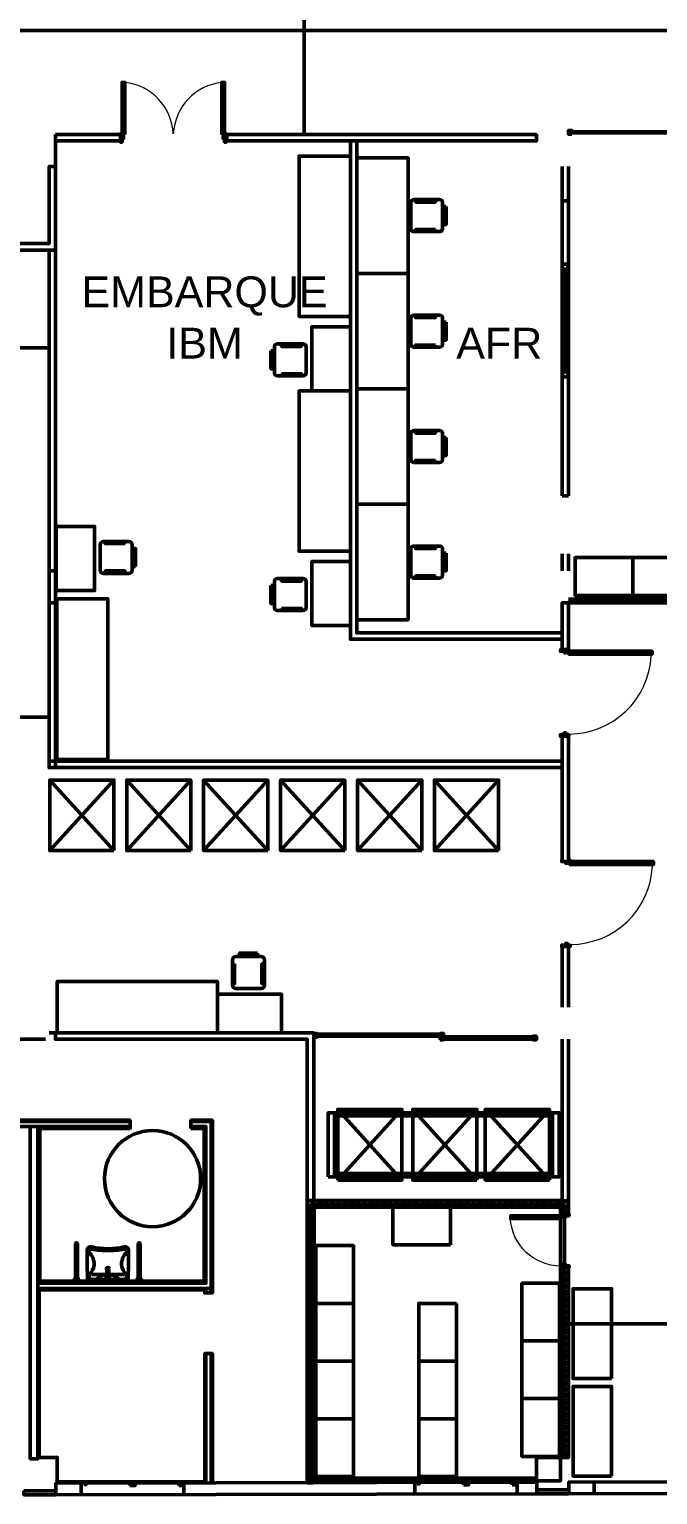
# Model space of a CAD drawing. Header units: millimetres. Extents: x 38 to 157, y 84 to 150.
# Drawn here: x 55.99 to 65.79, y 84.28 to 107.12 of the extents above; entities that cross this region are included whole.
import ezdxf

# ---------------------------------------------------------------- set-up
doc = ezdxf.new("R2010")
doc.units = ezdxf.units.MM
doc.layers.add('CARPINTERIA', color=252, linetype='Continuous')
doc.layers.add('Durlock', color=252, linetype='Continuous', lineweight=50)
doc.layers.add('PIR13A-P-XREF-01-Apoyo$0$20-CARPINTERIAS BATIENTE', color=251, linetype='Continuous', lineweight=9)
doc.styles.add('IRI-OCASA-Layout R 9$0$Standard', font='arial.ttf')

# ---------------------------------------------------------------- blocks, each defined once
blk = doc.blocks.new('IRI-OCASA-Layout R 9$0$OCA_mesa de trabajo')
at = {"color": 253}
blk.add_lwpolyline([(0, 2.5), (0.8, 2.5), (0.8, 0), (0, 0)], close=True, dxfattribs=at)
blk = doc.blocks.new('OCASA_TODAS_r08$0$009-ECH-A-PL-PB-EME$0$bacha discap')
for p, q in [((-0.000018, 0.497234), (0.003982, 0.497234)), ((-0.000018, 0.497234), (-0.000015, 0.399234)), ((0.003982, 0.497234), (0.003985, 0.399234)), ((0.003983, 0.474429), (0.046983, 0.474431)), ((0.003983, 0.470429), (0.046983, 0.470431)), ((0.003983, 0.463265), (0.588983, 0.463285)), ((0.017764, 0.482021), (0.005764, 0.48202)), ((0.005764, 0.48202), (0.005764, 0.474631)), ((0.017764, 0.474632), (0.005764, 0.474631)), ((0.014764, 0.483009), (0.008764, 0.483008)), ((0.011764, 0.48202), (0.011764, 0.474632)), ((0.017764, 0.482021), (0.017764, 0.474632)), ((0.03689, 0.46816), (0.034705, 0.46816)), ((0.040591, 0.470223), (0.035637, 0.470223)), ((0.040591, 0.468376), (0.035637, 0.468375)), ((0.044292, 0.478068), (0.036889, 0.478068)), ((0.036889, 0.478068), (0.036889, 0.474375)), ((0.03689, 0.468375), (0.03689, 0.46816)), ((0.040591, 0.470223), (0.045545, 0.470223)), ((0.040591, 0.468376), (0.045545, 0.468376)), ((0.044292, 0.478068), (0.044292, 0.474376)), ((0.044293, 0.468376), (0.044293, 0.46816)), ((0.044293, 0.46816), (0.046477, 0.46816)), ((-0.000015, 0.399234), (0.003985, 0.399234)), ((0, -0.041856), (0, 0.268144)), ((0.003984, 0.433265), (0.588984, 0.433285)), ((0.003984, 0.426039), (0.046984, 0.42604)), ((0.003984, 0.422039), (0.046984, 0.42204)), ((0.005766, 0.414448), (0.005766, 0.421837)), ((0.017766, 0.421837), (0.005766, 0.421837)), ((0.017766, 0.414449), (0.005766, 0.414448)), ((0.014766, 0.41346), (0.008766, 0.41346)), ((0.011766, 0.414448), (0.011766, 0.421837)), ((0.017766, 0.414449), (0.017766, 0.421837)), ((0.036891, 0.42831), (0.034706, 0.42831)), ((0.040592, 0.428095), (0.035638, 0.428095)), ((0.040593, 0.426248), (0.035638, 0.426247)), ((0.036891, 0.428095), (0.036891, 0.42831)), ((0.036891, 0.418402), (0.036891, 0.422095)), ((0.044294, 0.418403), (0.036891, 0.418402)), ((0.040592, 0.428095), (0.045547, 0.428095)), ((0.040593, 0.426248), (0.045547, 0.426248)), ((0.044294, 0.42831), (0.046479, 0.428311)), ((0.044294, 0.428095), (0.044294, 0.42831)), ((0.044294, 0.418403), (0.044294, 0.422095)), ((0.113601, 0.237803), (0.135801, 0.220085)), ((0.029167, 0.210294), (0.029167, -0.041638)), ((0.108438, -0.02192), (0.108438, 0.206777)), ((0, -0.041856), (0, -0.351856)), ((0.029167, -0.294005), (0.029167, -0.042073)), ((0.060417, -0.015821), (0.152155, -0.027472)), ((0.060417, -0.067455), (0.152155, -0.055804)), ((0.065889, -0.016516), (0.131485, -0.033613)), ((0.065889, -0.066761), (0.131485, -0.049664)), ((0.108438, -0.061357), (0.108438, -0.290488)), ((0.113601, -0.321515), (0.135801, -0.303797)), ((0, -0.482517), (0.004, -0.482517)), ((0, -0.580517), (0, -0.482517)), ((0, -0.580517), (0.004, -0.580517)), ((0.004, -0.580517), (0.004, -0.482517)), ((0.004, -0.505321), (0.047, -0.505321)), ((0.004, -0.509321), (0.047, -0.509321)), ((0.004, -0.516547), (0.589, -0.516547)), ((0.004, -0.546547), (0.589, -0.546547)), ((0.004, -0.553712), (0.047, -0.553712)), ((0.004, -0.557712), (0.047, -0.557712)), ((0.005781, -0.497731), (0.005781, -0.505119)), ((0.017781, -0.497731), (0.005781, -0.497731)), ((0.017781, -0.505119), (0.005781, -0.505119)), ((0.005781, -0.565303), (0.005781, -0.557914)), ((0.017781, -0.557914), (0.005781, -0.557914)), ((0.017781, -0.565303), (0.005781, -0.565303)), ((0.014781, -0.496743), (0.008781, -0.496743)), ((0.014781, -0.566291), (0.008781, -0.566291)), ((0.011781, -0.497731), (0.011781, -0.505119)), ((0.011781, -0.565303), (0.011781, -0.557914)), ((0.017781, -0.497731), (0.017781, -0.505119)), ((0.017781, -0.565303), (0.017781, -0.557914)), ((0.036907, -0.511592), (0.034722, -0.511592)), ((0.036907, -0.551442), (0.034722, -0.551442)), ((0.040608, -0.509529), (0.035654, -0.509529)), ((0.040608, -0.511376), (0.035654, -0.511376)), ((0.040608, -0.551657), (0.035654, -0.551657)), ((0.040608, -0.553504), (0.035654, -0.553504)), ((0.04431, -0.501684), (0.036907, -0.501684)), ((0.036907, -0.501684), (0.036907, -0.505376)), ((0.036907, -0.511376), (0.036907, -0.511592)), ((0.036907, -0.551657), (0.036907, -0.551442)), ((0.036907, -0.561349), (0.036907, -0.557657)), ((0.04431, -0.561349), (0.036907, -0.561349)), ((0.040608, -0.509529), (0.045562, -0.509529)), ((0.040608, -0.511376), (0.045562, -0.511376)), ((0.040608, -0.551657), (0.045562, -0.551657)), ((0.040608, -0.553504), (0.045562, -0.553504)), ((0.04431, -0.501684), (0.04431, -0.505376)), ((0.04431, -0.511376), (0.04431, -0.511592)), ((0.04431, -0.511592), (0.046495, -0.511592)), ((0.04431, -0.551442), (0.046495, -0.551442)), ((0.04431, -0.551657), (0.04431, -0.551442)), ((0.04431, -0.561349), (0.04431, -0.557657))]:
    blk.add_line(p, q)
blk.add_circle((0.194445, -0.041638), 0.0225)
for centre, radius, start, end in [((0.008764, 0.47796), 0.005048, 53.541216, 126.462679), ((0.011764, 0.482491), 0.005149, 0.001947, 180.001947), ((0.014764, 0.47796), 0.005048, 53.541216, 126.462679), ((0.040591, 0.470681), 0.006403, 203.181747, 336.822148), ((0.035637, 0.469299), 0.000924, 90.001947, 270.001947), ((0.045545, 0.469299), 0.000924, 270.001947, 90.001947), ((0.046983, 0.472431), 0.002, 270.001947, 90.001947), ((0.588983, 0.448285), 0.015, 270.001947, 90.001947), ((0.333038, -3.547768), 3.830417, 87.686349, 94.987919), ((0.008766, 0.418508), 0.005048, 233.541216, 306.462679), ((0.011766, 0.413978), 0.005149, 180.001947, 0.001947), ((0.014766, 0.418509), 0.005048, 233.541216, 306.462679), ((0.077544, 0.205141), 0.048651, 42.17251, 173.919819), ((0.040593, 0.42579), 0.006403, 23.181747, 156.822148), ((0.035638, 0.427171), 0.000924, 90.001947, 270.001947), ((0.045547, 0.427171), 0.000924, 270.001947, 90.001947), ((0.046984, 0.42404), 0.002, 270.001947, 90.001947), ((0.274113, 0.39633), 0.224037, 231.876106, 317.019251), ((0.464539, 0.214099), 0.039666, 347.888899, 131.966292), ((0.492046, 0.23236), 0.04737, 346.506232, 95.298314), ((-0.117544, -0.041638), 0.225982, 5.034008, 49.517713), ((0.125356, 0.206777), 0.016918, 51.876106, 180), ((1.500513, -0.017368), 1.021852, 167.3865, 181.40985), ((1.486142, -0.016883), 0.977498, 165.896599, 181.457555), ((-0.117544, -0.042073), 0.225982, 310.482287, 355.078049), ((0.060417, -0.041638), 0.025817, 75.523831, 284.476169), ((0.063631, -0.041638), 0.0175, 0, 180), ((0.063631, -0.041638), 0.0175, 180, 0), ((0.063631, -0.041638), 0.003214, 0, 180), ((0.063631, -0.041638), 0.003214, 180, 0), ((0.12992, -0.041638), 0.008177, 281.036933, 78.963067), ((0.148498, -0.041638), 0.014631, 270, 90), ((1.500513, -0.066343), 1.021852, 178.59015, 192.6135), ((1.581737, -0.027611), 1.102025, 180.73498, 180.740641), ((1.486142, -0.066829), 0.977498, 178.542445, 194.103401), ((1.567837, -0.028379), 1.058961, 180.723313, 180.729203), ((0.333038, 3.464056), 3.830417, 265.012081, 272.313651), ((0.077544, -0.288852), 0.048651, 186.080181, 317.82749), ((0.125356, -0.290488), 0.016918, 180, 308.123894), ((0.274113, -0.480042), 0.224037, 42.980749, 128.123894), ((0.464539, -0.297811), 0.039666, 228.033708, 12.111101), ((0.492046, -0.316071), 0.04737, 264.701686, 13.493768), ((0.008781, -0.501791), 0.005048, 53.539269, 126.460731), ((0.008781, -0.561243), 0.005048, 233.539269, 306.460731), ((0.011781, -0.49726), 0.005149, 0, 180), ((0.011781, -0.565773), 0.005149, 180, 0), ((0.014781, -0.501791), 0.005048, 53.539269, 126.460731), ((0.014781, -0.561243), 0.005048, 233.539269, 306.460731), ((0.040608, -0.509071), 0.006403, 203.1798, 336.8202), ((0.040608, -0.553962), 0.006403, 23.1798, 156.8202), ((0.035654, -0.510453), 0.000924, 90, 270), ((0.035654, -0.552581), 0.000924, 90, 270), ((0.045562, -0.510453), 0.000924, 270, 90), ((0.045562, -0.552581), 0.000924, 270, 90), ((0.047, -0.507321), 0.002, 270, 90), ((0.047, -0.555712), 0.002, 270, 90), ((0.589, -0.531547), 0.015, 270, 90)]:
    blk.add_arc(centre, radius, start, end)
blk = doc.blocks.new('OCASA_TODAS_r08$0$V15 23_06_2014')
for points, elevation in [([(138.933287, 395.940183), (138.973287, 395.940183), (138.973287, 395.960183), (138.933287, 395.960183)], -0.000031), ([(139.653287, 395.920183), (139.693287, 395.920183), (139.693287, 395.960183), (139.653287, 395.960183)], -0.000008), ([(139.693287, 395.920183), (139.733287, 395.920183), (139.733287, 395.960183), (139.693287, 395.960183)], -0.000008), ([(140.413287, 395.920183), (140.453287, 395.920183), (140.453287, 395.960183), (140.413287, 395.960183)], -0.000008)]:
    blk.add_lwpolyline(points, close=True, dxfattribs=dict(elevation=elevation))
blk = doc.blocks.new('IRI-OCASA-Layout R 9$0$OCA_SILLA')
at = {"linetype": 'Continuous'}
for p, q in [((0.1049, 0.4983), (0.5023, 0.4983)), ((0.0549, 0.05), (0.0549, 0.4483)), ((0.5523, 0.4483), (0.5523, 0.05)), ((0.5023, 0), (0.1049, 0))]:
    blk.add_line(p, q, dxfattribs=at)
for points in [[(0.1654, 0.4663), (0.1654, 0.4876), (0.4749, 0.4876), (0.4749, 0.4663)], [(0, 0.1087), (0, 0.3889), (0.0427, 0.3889), (0.0427, 0.1087)], [(0.1681, 0.0207), (0.1681, 0.0394), (0.4749, 0.0394), (0.4749, 0.0207)]]:
    blk.add_lwpolyline(points, close=True, dxfattribs=at)
for centre, start, end in [((0.1049, 0.4483), 90, 180), ((0.5023, 0.4483), 0, 90), ((0.1049, 0.05), 180, 270), ((0.5023, 0.05), 270, 0)]:
    blk.add_arc(centre, 0.05, start, end, dxfattribs=at)
blk = doc.blocks.new('IRI-OCASA-Layout R 9$0$OCA_mesa 1x0.60')
at = {"color": 253}
blk.add_lwpolyline([(0, 1), (-0.6, 1), (-0.6, 0), (0, 0)], close=True, dxfattribs=at)
blk.add_blockref('IRI-OCASA-Layout R 9$0$OCA_SILLA', (-1.240741, 0.266987), dxfattribs=at)
blk = doc.blocks.new('IRI-OCASA-Layout R 9$0$OCA_PALLET')
for p, q in [((414.447193, 97.067423), (415.447193, 95.967423)), ((415.447193, 97.067423), (414.447193, 95.967423))]:
    blk.add_line(p, q)
blk.add_lwpolyline([(414.447193, 97.067423), (415.447193, 97.067423), (415.447193, 95.967423), (414.447193, 95.967423)], close=True)
blk = doc.blocks.new('*U31')
blk.add_lwpolyline([(25, 10), (25, 790), (70, 790), (70, 10)], close=True)
for points in [[(0, -15), (0, 10), (25, 10), (25, -35), (50, -35), (50, -60), (25, -60), (25, -120), (0, -120), (0, -95)], [(830, -15), (830, 10), (805, 10), (805, -35), (780, -35), (780, -60), (805, -60), (805, -120), (830, -120), (830, -95)]]:
    blk.add_lwpolyline(points)
at = {"layer": 'PIR13A-P-XREF-01-Apoyo$0$20-CARPINTERIAS BATIENTE'}
blk.add_arc((20.9115, 8.4615), 788.5, 0, 87.284973, dxfattribs=at)
blk = doc.blocks.new('IRI-OCASA-Layout R 9$1$OCA_SILLA')
at = {"linetype": 'Continuous'}
for p, q in [((0.1049, 0.4983), (0.5023, 0.4983)), ((0.0549, 0.05), (0.0549, 0.4483)), ((0.5523, 0.4483), (0.5523, 0.05)), ((0.5023, 0), (0.1049, 0))]:
    blk.add_line(p, q, dxfattribs=at)
for points in [[(0.1654, 0.4663), (0.1654, 0.4876), (0.4749, 0.4876), (0.4749, 0.4663)], [(0, 0.1087), (0, 0.3889), (0.0427, 0.3889), (0.0427, 0.1087)], [(0.1681, 0.0207), (0.1681, 0.0394), (0.4749, 0.0394), (0.4749, 0.0207)]]:
    blk.add_lwpolyline(points, close=True, dxfattribs=at)
for centre, start, end in [((0.1049, 0.4483), 90, 180), ((0.5023, 0.4483), 0, 90), ((0.1049, 0.05), 180, 270), ((0.5023, 0.05), 270, 0)]:
    blk.add_arc(centre, 0.05, start, end, dxfattribs=at)
blk = doc.blocks.new('puerta_1.60')
at = {"elevation": -0.000016}
for points in [[(-1.635, 0.13), (-1.635, 0.93), (-1.59, 0.93), (-1.59, 0.13)], [(-0.035, 0.13), (-0.035, 0.93), (-0.08, 0.93), (-0.08, 0.13)]]:
    blk.add_lwpolyline(points, close=True, dxfattribs=at)
for points in [[(-1.66, 0.105), (-1.66, 0.13), (-1.635, 0.13), (-1.635, 0.085), (-1.61, 0.085), (-1.61, 0.06), (-1.635, 0.06), (-1.635, 0), (-1.66, 0), (-1.66, 0.025)], [(-0.01, 0.105), (-0.01, 0.13), (-0.035, 0.13), (-0.035, 0.085), (-0.06, 0.085), (-0.06, 0.06), (-0.035, 0.06), (-0.035, 0), (-0.01, 0), (-0.01, 0.025)]]:
    blk.add_lwpolyline(points, dxfattribs=at)
at = {"layer": 'PIR13A-P-XREF-01-Apoyo$0$20-CARPINTERIAS BATIENTE'}
for centre, start, end in [((-1.681694, 0.087198, -0.000016), 2.893953, 83.790818), ((0.011694, 0.087198, -0.000016), 96.209182, 177.106047)]:
    blk.add_arc(centre, 0.847775, start, end, dxfattribs=at)
blk = doc.blocks.new('PF_1')
at = {"layer": 'CARPINTERIA'}
for p, q in [((-0.06, -0.07, 0.000008), (-0.06, -1.684945)), ((-0.033, -1.684945, 0.000008), (-0.033, -0.07, 0.000008)), ((-0.03, -1.684945), (-0.03, -0.07, 0.000008)), ((-0.027, -1.684945, 0.000008), (-0.027, -0.07, 0.000008)), ((0, -0.07, 0.000008), (0, -1.684945))]:
    blk.add_line(p, q, dxfattribs=at)
at = {"layer": 'CARPINTERIA', "color": 1}
for points in [[(0, 0), (0, -0.07), (-0.06, -0.07), (-0.06, 0)], [(-0.005, -0.005), (-0.005, -0.065), (-0.055, -0.065), (-0.055, -0.005)], [(0, -1.684945), (0, -1.754945), (-0.06, -1.754945), (-0.06, -1.684945)], [(-0.005, -1.689945), (-0.005, -1.749945), (-0.055, -1.749945), (-0.055, -1.689945)]]:
    blk.add_lwpolyline(points, close=True, dxfattribs=at)
blk = doc.blocks.new('*U35')
blk.add_lwpolyline([(25, 10), (25, 1310), (70, 1310), (70, 10)], close=True)
for points in [[(0, -15), (0, 10), (25, 10), (25, -35), (50, -35), (50, -60), (25, -60), (25, -120), (0, -120), (0, -95)], [(1350, -15), (1350, 10), (1325, 10), (1325, -35), (1300, -35), (1300, -60), (1325, -60), (1325, -120), (1350, -120), (1350, -95)]]:
    blk.add_lwpolyline(points)
at = {"layer": 'PIR13A-P-XREF-01-Apoyo$0$20-CARPINTERIAS BATIENTE'}
blk.add_arc((33.4175, 13.1675), 1282.5, 0, 87.284973, dxfattribs=at)

msp = doc.modelspace()

# ---------------------------------------------------------------- hatches: boundary and pattern name
at = {"layer": 'Durlock'}
h = msp.add_hatch(dxfattribs=at)
h.set_pattern_fill('JIS_WOOD', color=256, scale=0.1)
h.set_pattern_definition([(45, (-53.941176, 105.367835), (-0.05, 0.05), [])])
h.paths.add_polyline_path([(60.325994, 88.861462), (64.399387, 88.861462), (64.399387, 88.652025), (64.299379, 88.652024), (64.299413, 88.762113), (60.431153, 88.762113), (60.420836, 84.465845), (60.325994, 84.465845)])
h = msp.add_hatch(dxfattribs=at)
h.set_pattern_fill('JIS_WOOD', color=256, scale=0.1)
h.set_pattern_definition([(45, (85.01005, 105.37091), (-0.05, 0.05), [])])
h.paths.add_polyline_path([(64.299398, 87.825097), (64.399379, 87.825097), (64.399398, 84.858914), (64.299398, 84.858433)])

# ---------------------------------------------------------------- linework, layer by layer
for p, q in [((60.275347, 108.730765, -0.000008), (60.275347, 105.482407, -0.000016)), ((57.412083, 105.482407, -0.000016), (56.398642, 105.482407, -0.000016)), ((56.399054, 105.482407, -0.000008), (56.399054, 95.614607, -0.000008)), ((56.39909, 105.382407, -0.000016), (57.412083, 105.382407, -0.000016)), ((57.412083, 105.382407, -0.000032), (57.412083, 105.482407, -0.000016)), ((61.874788, 105.482407, -0.000016), (59.072083, 105.482407, -0.000016)), ((59.072083, 105.382407, -0.000016), (61.098678, 105.382407, -0.000016)), ((60.998678, 105.382407, -0.000016), (60.998678, 97.614607, -0.000016)), ((61.098678, 105.382407, -0.000016), (61.098678, 97.714607, -0.000016)), ((63.414783, 105.382407, -0.000016), (63.878328, 105.382407, -0.000016)), ((64.299248, 104.982407, -0.000008), (64.299248, 99.850548, -0.000008)), ((64.399248, 104.982407, -0.000008), (64.399248, 99.850548, -0.000008)), ((64.299248, 103.462254, -0.000008), (64.399248, 103.462254, -0.000017)), ((64.299248, 101.707309, -0.000008), (64.399248, 101.707309, -0.000017)), ((64.299248, 99.850548, -0.000008), (64.399248, 99.850548, -0.000008)), ((64.299248, 98.947348, -0.000008), (64.299248, 98.682407, -0.000008)), ((64.399248, 98.947348, -0.000008), (64.399248, 98.682407, -0.000008)), ((64.399293, 98.239149, -0.000008), (72.49667, 98.239222, -0.000008)), ((64.399294, 98.182407, -0.000008), (72.49667, 98.182407, -0.000008)), ((64.299248, 97.714607, -0.000016), (64.299248, 97.614607, -0.000016)), ((64.299248, 97.454442, -0.000016), (64.39931, 97.454369, -0.000016)), ((64.299379, 94.149262, -0.000008), (64.299379, 96.104442, -0.000008)), ((64.299379, 96.104442, -0.000008), (64.399309, 96.104442, -0.000008)), ((64.399307, 96.104442, -0.000008), (64.399309, 94.149262, -0.000008)), ((56.299054, 95.714607, -0.000008), (64.299379, 95.714607, -0.000008)), ((56.299054, 95.614607, -0.000008), (64.299379, 95.614607, -0.000008)), ((64.299379, 91.882407, -0.000008), (64.299379, 92.824262, -0.000008)), ((64.399379, 92.824262, -0.000008), (64.299379, 92.824262, -0.000008)), ((64.399379, 91.882407, -0.000008), (64.399379, 92.824262, -0.000008)), ((52.094192, 91.382407, -0.000016), (56.244301, 91.382407, -0.000016)), ((60.425994, 91.479252, -0.000016), (56.298642, 91.479252, -0.000016)), ((60.425994, 91.479252, -0.000016), (60.425994, 84.470147, -0.000016)), ((64.299379, 88.655097, -0.000008), (64.299379, 91.382407, -0.000008)), ((64.399379, 88.655097, -0.000008), (64.399379, 91.382407, -0.000008)), ((60.325994, 84.465845, -0.000016), (60.325994, 90.851996, -0.000016)), ((60.325994, 84.465845, -0.000016), (60.325994, 90.851996, -0.000016)), ((64.299379, 88.864535, -0.000008), (60.425994, 88.864535, -0.000008)), ((64.299379, 88.764535, -0.000008), (60.425994, 88.764535, -0.000008)), ((64.299379, 88.655097, -0.000008), (64.399379, 88.655097, -0.000008)), ((64.299379, 84.854611, -0.000008), (64.299379, 87.825097, -0.000008)), ((64.299379, 87.825097, -0.000008), (64.399379, 87.825097, -0.000008)), ((64.399379, 87.825097, -0.000008), (64.399379, 84.858914, -0.000008)), ((112.345739, 86.945164), (64.398458, 86.944933, -0.000008)), ((63.899381, 84.543909, -0.000008), (60.425994, 84.537084, -0.000016)), ((56.800856, 84.281931, -0.000878), (56.800856, 84.461717, -0.000878)), ((58.400856, 84.284996, -0.000878), (58.400856, 84.464996, -0.000878)), ((62.00087, 84.291972, -0.000878), (62.00087, 84.471972, -0.000878)), ((63.60087, 84.295251, -0.000878), (63.60087, 84.475251, -0.000878)), ((63.60087, 84.295251, -0.000878), (63.60087, 84.475251, -0.000878)), ((64.799735, 84.477084, -0.000008), (64.799735, 84.297084, -0.000008)), ((64.799735, 84.477084, -0.000008), (64.799735, 84.297084, -0.000008))]:
    msp.add_line(p, q, dxfattribs=at)
for points, elevation in [([(74.361892, 105.467342), (74.361892, 107.106586), (53.497746, 107.106586)], -0.000008), ([(59.072083, 105.382407), (59.072083, 105.482407), (63.899085, 105.482407), (63.899096, 105.382407), (61.098678, 105.382407)], -0.000016), ([(60.998678, 105.382407), (59.072083, 105.382407)], -0.000016), ([(64.299248, 97.614607), (60.998678, 97.614607), (60.998678, 105.382407)], -0.000016), ([(61.098678, 105.382407), (61.098678, 97.714607), (64.299248, 97.714607)], -0.000016), ([(55.282256, 103.682407), (55.282256, 103.782407), (56.299054, 103.782407), (56.299054, 104.982407), (56.39909, 104.982407), (56.39909, 98.682407), (56.299054, 98.682407), (56.299054, 103.682407), (55.282256, 103.682407)], -0.000016), ([(55.282256, 103.682407), (56.39909, 103.682407), (56.39909, 104.982407), (56.299054, 104.982407), (56.299054, 103.782407), (55.282256, 103.782407), (55.282256, 103.682407)], -0.000008), ([(64.39909, 104.982407), (64.399248, 104.450106), (64.299248, 104.450106), (64.299248, 104.982407)], -0.000008), ([(65.402698, 98.887413), (64.502698, 98.887413), (64.502698, 98.299413), (65.402698, 98.299413), (65.402698, 98.887413)], -0.000008), ([(66.302698, 98.887413), (65.402698, 98.887413), (65.402698, 98.299413), (66.302698, 98.299413), (66.302698, 98.887413)], -0.000008), ([(56.299054, 98.182407), (56.399054, 98.182407), (56.399054, 95.714607), (64.299379, 95.714607)], -0.000008), ([(64.299379, 95.614607), (56.299054, 95.614607), (56.299054, 98.182407)], -0.000008), ([(64.29926, 97.454442), (64.299248, 98.182407), (64.398342, 98.182407), (64.399309, 97.454442), (64.399248, 97.614607)], -0.000016), ([(64.399248, 95.714607), (64.399309, 95.714607), (64.399309, 95.614607)], -0.000008), ([(56.399018, 91.479252), (56.399018, 91.379252), (60.325994, 91.379252), (60.325994, 88.864535), (60.425994, 88.864535), (60.425994, 91.479252), (56.399018, 91.479252)], -0.000016), ([(62.399018, 91.457103), (60.425994, 91.457103), (60.425994, 91.426484), (62.399018, 91.426484)], -0.000016), ([(60.325994, 88.861462), (60.325994, 84.465845), (60.420836, 84.465845), (60.431153, 88.762113), (64.299413, 88.762113), (64.299379, 88.652024), (64.399387, 88.652025), (64.399387, 88.861462), (60.325994, 88.861462)], -0.000016), ([(62.561302, 88.176535), (61.661302, 88.176535), (61.661302, 88.764535), (62.561302, 88.764535), (62.561302, 88.176535)], -0.000008), ([(60.458779, 87.263034), (60.458779, 88.163034), (61.046779, 88.163034), (61.046779, 87.263034), (60.458779, 87.263034)], 0.010151), ([(64.299398, 87.825097), (64.299398, 84.858433), (64.399398, 84.858914), (64.399379, 87.825097), (64.299398, 87.825097)], -0.000008), ([(64.260729, 87.577922), (64.260729, 86.677922), (63.672729, 86.677922), (63.672729, 87.577922), (64.260729, 87.577922)], 0.010151), ([(60.458779, 86.363034), (60.458779, 87.263034), (61.046779, 87.263034), (61.046779, 86.363034), (60.458779, 86.363034)], 0.010151), ([(62.653754, 87.263034), (62.653754, 86.363034), (62.065754, 86.363034), (62.065754, 87.263034), (62.653754, 87.263034)], 0.010151), ([(64.260729, 86.677922), (64.260729, 85.777922), (63.672729, 85.777922), (63.672729, 86.677922), (64.260729, 86.677922)], 0.010151), ([(60.458779, 85.463034), (60.458779, 86.363034), (61.046779, 86.363034), (61.046779, 85.463034), (60.458779, 85.463034)], 0.010151), ([(62.653754, 86.363034), (62.653754, 85.463034), (62.065754, 85.463034), (62.065754, 86.363034), (62.653754, 86.363034)], 0.010151), ([(64.260729, 85.777922), (64.260729, 84.877922), (63.672729, 84.877922), (63.672729, 85.777922), (64.260729, 85.777922)], 0.010151), ([(60.458779, 84.563034), (60.458779, 85.463034), (61.046779, 85.463034), (61.046779, 84.563034), (60.458779, 84.563034)], 0.010151), ([(62.653754, 85.463034), (62.653754, 84.563034), (62.065754, 84.563034), (62.065754, 85.463034), (62.653754, 85.463034)], 0.010151)]:
    msp.add_lwpolyline(points, dxfattribs=dict(at, elevation=elevation))
for points, elevation in [([(64.452102, 105.491352), (64.399247, 105.491352), (64.399247, 105.544263), (64.452102, 105.544263)], -0.000008), ([(64.399247, 105.527633), (65.952102, 105.527633), (65.952102, 105.507982), (64.399247, 105.507982)], -0.000008), ([(61.098678, 105.119414), (61.898678, 105.119414), (61.898678, 103.319414), (61.098678, 103.319414)], -0.000016), ([(61.098678, 103.319414), (61.898678, 103.319414), (61.898678, 101.519414), (61.098678, 101.519414)], -0.000016), ([(56.299054, 102.156487), (55.499054, 102.156487), (55.499054, 96.402543), (56.299054, 96.402543)], -0.000008), ([(61.098678, 101.519414), (61.898678, 101.519414), (61.898678, 99.719414), (61.098678, 99.719414)], -0.000016), ([(61.098678, 99.719414), (61.898678, 99.719414), (61.898678, 97.919414), (61.098678, 97.919414)], -0.000016), ([(60.998678, 97.828525), (60.398678, 97.828525), (60.398678, 98.828525), (60.998678, 98.828525)], -0.000016), ([(60.425994, 91.415366), (60.425994, 91.468221), (60.478906, 91.468221), (60.478906, 91.415366)], -0.000016), ([(62.399018, 91.416114), (62.399018, 91.46897), (62.451929, 91.46897), (62.451929, 91.416114)], -0.000008), ([(62.399018, 91.372964), (62.399018, 91.42582), (62.451929, 91.42582), (62.451929, 91.372964)], -0.000008), ([(63.899018, 91.383783), (62.399018, 91.383783), (62.399018, 91.416114), (63.899018, 91.416114)], -0.000008), ([(63.846106, 91.373521), (63.846106, 91.426376), (63.899018, 91.426376), (63.899018, 91.373521)], -0.000008), ([(60.652287, 89.235615), (60.752287, 89.235615), (60.752287, 90.235615), (60.652287, 90.235615)], -0.000032), ([(60.752287, 90.185615), (64.152287, 90.185615), (64.152287, 90.235615), (60.752287, 90.235615)], -0.000032), ([(64.152287, 89.235615), (64.252287, 89.235615), (64.252287, 90.235615), (64.152287, 90.235615)], -0.000032), ([(60.752287, 89.285615), (64.152287, 89.285615), (64.152287, 89.235615), (60.752287, 89.235615)], -0.000032), ([(64.339064, 88.800695), (60.381149, 88.800695), (60.381149, 84.493439), (63.899381, 84.500265), (63.899379, 84.858433), (64.339064, 84.858433)], -0.000008), ([(60.425994, 88.764535), (64.275099, 88.764535), (64.275099, 84.497208), (60.425994, 84.497208)], -0.000008), ([(65.072413, 86.09199), (65.072413, 87.49199), (64.472413, 87.49199), (64.472413, 86.09199)], 0.000003), ([(65.072413, 84.569782), (65.072413, 85.969782), (64.472413, 85.969782), (64.472413, 84.569782)], 0.000003)]:
    msp.add_lwpolyline(points, close=True, dxfattribs=dict(at, elevation=elevation))
for points in [[(53.571212, 89.788325), (53.441212, 89.788325), (53.441212, 90.118325), (57.561976, 90.118325), (57.561976, 89.978215)], [(57.561976, 90.018325), (53.541212, 90.018325), (53.541212, 89.788325), (53.461212, 89.788325), (53.461212, 90.098325), (57.561976, 90.098325), (57.561976, 90.008215), (57.561976, 90.008215)], [(56.006294, 90.018325), (56.006294, 84.841888), (56.126294, 84.841888), (56.126294, 90.018325)], [(56.126294, 87.576814), (58.746198, 87.576814), (58.746198, 90.018325), (58.511976, 90.018325), (58.511976, 90.098325), (58.82637, 90.098325), (58.82637, 87.496814), (56.126294, 87.496814)], [(58.511976, 89.988325), (58.511976, 90.118325), (58.84637, 90.118325), (58.84637, 87.476814), (58.84637, 87.426814), (58.726198, 87.426814), (58.726198, 87.476814), (56.146294, 87.476814), (56.146294, 84.861888), (56.426308, 84.861888), (56.426308, 84.480927), (58.72637, 84.48564), (58.72637, 86.480014), (58.84637, 86.480014), (58.846329, 84.465886)], [(57.561976, 89.988325), (56.156294, 89.988325), (56.156294, 87.606814), (58.716198, 87.606814), (58.716198, 89.988325), (58.511976, 89.988325)], [(58.74637, 84.465689), (58.74637, 86.480014), (58.82637, 86.480014), (58.82637, 84.465845)], [(55.906308, 84.340886), (56.406308, 84.340886), (56.406308, 84.280886), (55.906308, 84.280886), (55.906308, 84.340886)], [(56.406308, 84.280886), (56.406308, 84.460886), (63.90642, 84.476253), (63.90642, 84.296253), (56.406308, 84.280886)], [(63.90642, 84.356253), (64.40642, 84.356253), (64.40642, 84.296253), (63.90642, 84.296253), (63.90642, 84.356253)], [(63.90642, 84.356253), (64.40642, 84.356253), (64.40642, 84.296253), (63.90642, 84.296253), (63.90642, 84.356253)], [(64.40642, 84.296253), (64.40642, 84.476253), (71.906251, 84.49162), (71.906251, 84.31162), (64.40642, 84.296253)], [(64.40642, 84.296253), (64.40642, 84.476253), (71.906251, 84.49162), (71.906251, 84.31162), (64.40642, 84.296253)]]:
    msp.add_lwpolyline(points, dxfattribs=at)
msp.add_lwpolyline([(58.746198, 87.426814), (58.82637, 87.426814), (58.82637, 87.496814), (58.746198, 87.496814)], close=True, dxfattribs=at)
msp.add_circle((57.913512, 89.2075), 0.75, dxfattribs=at)

# ---------------------------------------------------------------- block references
for name, p in [('puerta_1.60', (59.072083, 105.364907, -0.000016)), ('PF_1', (64.379248, 103.462254, -0.000017)), ('IRI-OCASA-Layout R 9$0$OCA_mesa de trabajo', (56.418419, 95.743422, -0.000008)), ('OCASA_TODAS_r08$0$V15 23_06_2014', (-82.092431, -311.498466, -0.000869)), ('OCASA_TODAS_r08$0$V15 23_06_2014', (-76.892417, -311.487812, -0.000869))]:
    msp.add_blockref(name, p, dxfattribs=at)
for name, p, rotation in [('IRI-OCASA-Layout R 9$0$OCA_mesa de trabajo', (60.998678, 105.146884, -0.000016), 180), ('IRI-OCASA-Layout R 9$0$OCA_mesa de trabajo', (60.998678, 101.487704, -0.000016), 180), ('IRI-OCASA-Layout R 9$0$OCA_PALLET', (471.757183, 191.388456, -0.000057), 180), ('IRI-OCASA-Layout R 9$0$OCA_PALLET', (472.957183, 191.388456, -0.000057), 180), ('IRI-OCASA-Layout R 9$0$OCA_PALLET', (474.157183, 191.388456, -0.000057), 180), ('IRI-OCASA-Layout R 9$0$OCA_PALLET', (475.357183, 191.388456, -0.000057), 180), ('IRI-OCASA-Layout R 9$0$OCA_PALLET', (476.557183, 191.388456, -0.000057), 180), ('IRI-OCASA-Layout R 9$0$OCA_PALLET', (477.757183, 191.388456, -0.000057), 180), ('IRI-OCASA-Layout R 9$0$OCA_mesa de trabajo', (58.926088, 91.482407, -0.000016), 90), ('IRI-OCASA-Layout R 9$0$OCA_PALLET', (477.417904, 186.253038, -0.000032), 180), ('IRI-OCASA-Layout R 9$0$OCA_PALLET', (478.549433, 186.253038, -0.000032), 180), ('OCASA_TODAS_r08$0$009-ECH-A-PL-PB-EME$0$bacha discap', (57.174343, 87.606815), 89.999026)]:
    msp.add_blockref(name, p, dxfattribs=dict(at, rotation=rotation))
at = {"layer": 'Durlock', "extrusion": (0, 0, -1), "xscale": -1, "zscale": -1, "rotation": 180}
for p in [(-62.491866, 104.468564, 0.000016), (-62.491866, 102.668564, 0.000016), (-62.491866, 100.868564, 0.000016), (-62.491866, 99.068564, 0.000016)]:
    msp.add_blockref('IRI-OCASA-Layout R 9$1$OCA_SILLA', p, dxfattribs=at)
at = {"layer": 'Durlock', "xscale": -1}
for name, p, rotation in [('IRI-OCASA-Layout R 9$0$OCA_mesa 1x0.60', (60.998678, 102.487704, -0.000016), 180), ('IRI-OCASA-Layout R 9$0$OCA_mesa 1x0.60', (59.926088, 91.482407, -0.000032), 90), ('IRI-OCASA-Layout R 9$0$OCA_PALLET', (-353.644859, 186.253038, -0.000032), 180)]:
    msp.add_blockref(name, p, dxfattribs=dict(at, rotation=rotation))
msp.add_blockref('IRI-OCASA-Layout R 9$0$OCA_mesa 1x0.60', (56.408895, 98.373786, -0.000008), dxfattribs=at)
at = {"layer": 'Durlock', "extrusion": (0, 0, -1), "zscale": -1, "rotation": 180}
msp.add_blockref('IRI-OCASA-Layout R 9$1$OCA_SILLA', (-59.757937, 98.561538, 0.000016), dxfattribs=at)
at = {"layer": 'Durlock', "yscale": 0.001, "zscale": 0.001}
for name, p, xscale, rotation in [('*U35', (64.394248, 97.454442, -0.000016), 0.001, 270), ('*U35', (64.414319, 94.174262, -0.000008), 0.001, 270), ('*U31', (64.288323, 88.655097, -0.000008), -0.001, 90)]:
    msp.add_blockref(name, p, dxfattribs=dict(at, xscale=xscale, rotation=rotation))

# ---------------------------------------------------------------- texts
at = {"color": 7, "char_height": 0.48, "attachment_point": 7, "style": 'IRI-OCASA-Layout R 9$0$Standard'}
for s, width, insert in [('\\pxqc;EMBARQUE IBM', 3.448914, (56.999987, 101.991096, -0.000023)), ('\\pxqc;AFR ', 5.19656, (60.721916, 101.991096, -0.000023))]:
    msp.add_mtext_dynamic_manual_height_columns(s, width=width, gutter_width=12.5, heights=[0], dxfattribs=dict(at, insert=insert))

doc.saveas('drawing.dxf')
